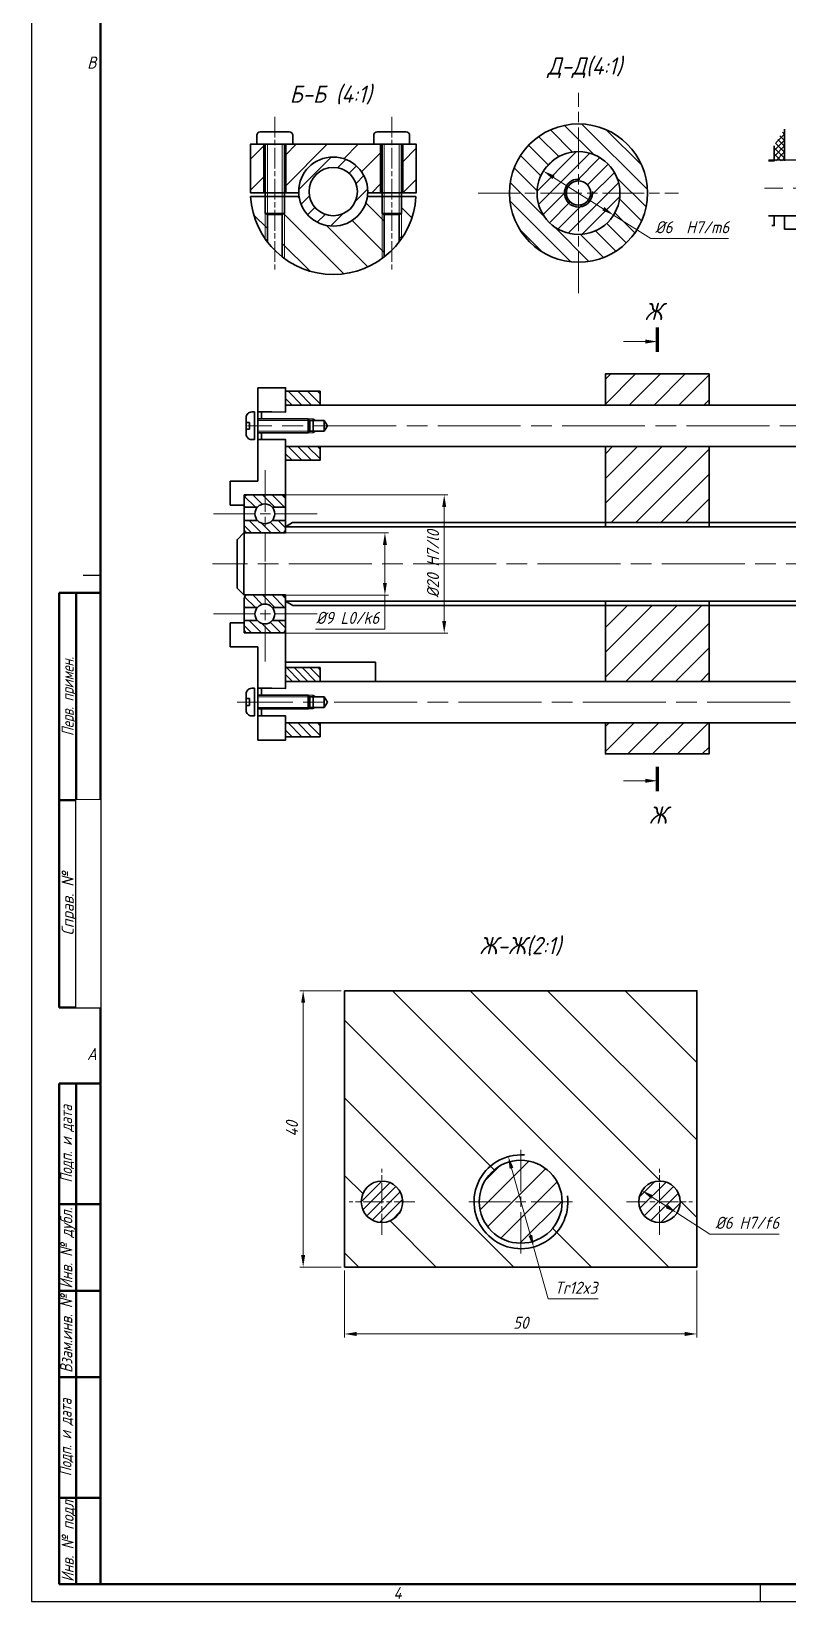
# Model space of a CAD drawing. Header units: millimetres. Extents: x -196 to 2000, y -99 to 952.
# Drawn here: x 0 to 218.9, y 0 to 454.5 of the extents above; entities that cross this region are included whole.
import ezdxf
from ezdxf.enums import TextEntityAlignment as Align

# ---------------------------------------------------------------- set-up
doc = ezdxf.new("R2010")
doc.units = ezdxf.units.MM
doc.set_wipeout_variables(frame=1)
doc.linetypes.add('AM_ISO08W050', pattern=[18, 12, -1.5, 3, -1.5])
doc.linetypes.add('AM_ISO08W050x2', pattern=[9, 6, -0.75, 1.5, -0.75])
doc.layers.get('0').update_dxf_attribs({"lineweight": 80})
for name, color, linetype, lineweight in [('AM_0', 7, 'Continuous', 35), ('AM_4', 3, 'Continuous', 15), ('AM_5', 3, 'Continuous', 15), ('AM_6', 2, 'Continuous', 35), ('AM_7', 4, 'AM_ISO08W050', 15), ('AM_8', 1, 'Continuous', 15), ('AM_BOR', 7, 'Continuous', 35), ('основные', 7, 'Continuous', 35), ('оч жирные', 7, 'Continuous', 70), ('тонкие', 2, 'Continuous', 15)]:
    doc.layers.add(name, color=color, linetype=linetype, lineweight=lineweight)
doc.styles.add('ACGOSTTS', font='geniso.shx', dxfattribs={"oblique": 15})
doc.styles.get("Standard").update_dxf_attribs({"font": 'geniso.shx', "oblique": 15})
doc.dimstyles.new('AM_GOST$0', dxfattribs={"dimtxt": 3.5, "dimasz": 3.5, "dimexe": 1, "dimexo": 1, "dimgap": 1.5, "dimtad": 1, "dimtoh": 1, "dimtxsty": 'Standard', "dimcen": 0, "dimclrd": 256, "dimclre": 256, "dimclrt": 2, "dimadec": 0, "dimazin": 2, "dimtp": 0.1, "dimtm": 0.1, "dimtfac": 0.71, "dimtmove": 0, "dimatfit": 3, "dimfxl": 1, "dimtolj": 1, "dimlwd": -1, "dimlwe": -1, "dimarcsym": 1})
doc.dimstyles.new('AM_GOST$3', dxfattribs={"dimtxt": 3.5, "dimasz": 3.5, "dimexe": 1, "dimexo": 1, "dimgap": 1.5, "dimtad": 1, "dimtoh": 1, "dimtxsty": 'Standard', "dimcen": 0, "dimclrd": 256, "dimclre": 256, "dimclrt": 2, "dimadec": 0, "dimazin": 2, "dimtp": 0.1, "dimtm": 0.1, "dimtfac": 0.71, "dimtdec": 3, "dimtofl": 0, "dimtmove": 0, "dimatfit": 2, "dimfxl": 1, "dimtolj": 1, "dimlwd": -1, "dimlwe": -1, "dimarcsym": 1})
pattern_1 = [(315, (-448.2175, 456.5965), (0.7071068, 0.7071068), [])]
pattern_2 = [(315, (-448.2175, 442.0965), (0.7071068, 0.7071068), [])]
pattern_3 = [(135, (-229.4589, -490.5489), (-1.122532, -1.122532), [])]
pattern_4 = [(45, (-229.4589, -490.5489), (-0.3535534, 0.3535534), [])]

# ---------------------------------------------------------------- blocks, each defined once
blk = doc.blocks.new('GOST_A1_LANDSCAPE')
at = {"layer": 'AM_BOR', "color": 1, "lineweight": 25}
for p, q in [((0, 594), (0, 0)), ((20, 297), (15, 297)), ((211, 5), (211, 0)), ((0, 0), (841, 0))]:
    blk.add_line(p, q, dxfattribs=at)
at = {"layer": 'AM_BOR', "color": 7, "lineweight": 50}
for p, q in [((20, 589), (20, 5)), ((20, 5), (836, 5))]:
    blk.add_line(p, q, dxfattribs=at)
at = {"layer": 'AM_BOR', "color": 1, "lineweight": 25, "style": 'ACGOSTTS', "oblique": 15}
for s, p in [('B', (17.5, 445.5)), ('A', (17.5, 158.5)), ('4', (106, 2.5))]:
    blk.add_text(s, height=3.5, dxfattribs=at).set_placement(p, align=Align.MIDDLE_CENTER)
blk = doc.blocks.new('GOST_EXT12')
at = {"layer": 'AM_BOR', "color": 7, "lineweight": 50, "ltscale": 0.3}
for p, q in [((0, 287), (-12, 287)), ((-12, 287), (-12, 167)), ((-7, 167), (-7, 287)), ((0, 167), (0, 287)), ((-12, 227), (0, 227)), ((-12, 167), (0, 167))]:
    blk.add_line(p, q, dxfattribs=at)
at = {"layer": 'AM_BOR', "color": 7, "lineweight": 50}
for p, q in [((0, 145), (-12, 145)), ((-12, 145), (-12, 110)), ((-12, 0), (-12, 145)), ((-7, 0), (-7, 145)), ((0, 145), (0, 0)), ((0, 110), (-12, 110)), ((-12, 110), (-12, 85)), ((0, 85), (-12, 85)), ((-12, 85), (-12, 60)), ((0, 60), (-12, 60)), ((-12, 60), (-12, 25)), ((0, 25), (-12, 25)), ((-12, 25), (-12, 0)), ((0, 0), (-12, 0))]:
    blk.add_line(p, q, dxfattribs=at)
at = {"layer": 'AM_BOR', "color": 1, "lineweight": 25, "style": 'ACGOSTTS', "oblique": 15}
for s, width, p in [('Перв. примен.', 0.821392, (-9.5, 257)), ('Подп. и дата', 0.842977, (-9.95, 127.5)), ('Инв. № дубл.', 0.891828, (-9.9, 97.31)), ('Взам.инв. №', 0.899981, (-9.9, 72.5)), ('Подп. и дата', 0.842977, (-10.13, 42.5)), ('Инв. № подл', 0.910904, (-9.5, 12.5))]:
    blk.add_text(s, height=3.5, rotation=90, dxfattribs=dict(at, width=width)).set_placement(p, align=Align.MIDDLE_CENTER)
blk.add_text('Справ. №', height=3.5, rotation=90, dxfattribs=at).set_placement((-9.5, 197), align=Align.MIDDLE_CENTER)
at = {"layer": 'AM_BOR', "color": 2, "lineweight": 25, "style": 'ACGOSTTS', "oblique": 15, "width": 0.8}
for tag, p in [('GEN-TITLE-FREF{16}', (-3.5, 257)), ('GEN-TITLE-RPARTNO{16}', (-3.5, 197)), ('GEN-TITLE-SDT2{10}', (-3.5, 127.5)), ('GEN-TITLE-CSTKN{7}', (-3.5, 97.5)), ('GEN-TITLE-RSTKN{7}', (-3.5, 72.5)), ('GEN-TITLE-SDT1{10}', (-3.5, 42.5)), ('GEN-TITLE-STKN{7}', (-3.5, 12.5))]:
    blk.add_attdef(tag, text='', height=3.17, rotation=90, dxfattribs=at).set_placement(p, align=Align.MIDDLE_CENTER)
blk.add_wipeout([(-7, 227), (-7, 167), (0, 167), (0, 227)])
blk = doc.blocks.new('GENZOON8270P5')
at = {"layer": 'AM_8'}
h = blk.add_hatch(dxfattribs=at)
h.set_pattern_fill('ANSI31', color=256, scale=0.8, style=0)
h.set_pattern_definition([(45, (-1897.65, 56.882), (-1.7960512, 1.7960512), [])])
h.paths.add_polyline_path([(-58.7, -26.97), (-58.7, -22.46), (-73.7, -22.46), (-73.7, -26.97)])
h.paths.add_polyline_path([(-58.7, -16.46), (-58.7, -5.47), (-73.7, -5.47), (-73.7, -16.46)])
h.paths.add_polyline_path([(-58.7, 6.53), (-58.7, 17.53), (-73.7, 17.53), (-73.7, 6.53)])
h.paths.add_polyline_path([(-58.7, 23.53), (-58.7, 28.03), (-73.7, 28.03), (-73.7, 23.53)])
h = blk.add_hatch(dxfattribs=at)
h.set_pattern_fill('_U', color=256, angle=315, style=0, pattern_type=0)
h.set_pattern_definition([(315, (-294.718, 1477.2074), (0.7071068, 0.7071068), [])])
h.paths.add_polyline_path([(-120.01, 24.75), (-120.01, 23.54), (-115.01, 23.54), (-115.01, 25.53), (-120.01, 25.53)])
h = blk.add_hatch(dxfattribs=at)
h.set_pattern_fill('_U', color=256, angle=315, style=0, pattern_type=0)
h.set_pattern_definition([(315, (-294.718, 1469.2134), (0.7071068, 0.7071068), [])])
h.paths.add_polyline_path([(-120.01, 16.76), (-120.01, 15.54), (-115.01, 15.54), (-115.01, 17.53), (-120.01, 17.53)])
h = blk.add_hatch(dxfattribs=at)
h.set_pattern_fill('_U', color=256, angle=315, style=0, pattern_type=0)
h.set_pattern_definition(pattern_1)
edge = h.paths.add_edge_path()
edge.add_line((-126.01, 10.04), (-126.01, 8.74))
edge.add_line((-126.01, 8.74), (-124.08, 8.74))
edge.add_arc((-123.01, 7.79), 1.43, 402.0077, 497.9923, ccw=False)
edge.add_line((-121.95, 8.74), (-120.01, 8.74))
edge.add_line((-120.01, 8.74), (-120.01, 10.04))
edge.add_arc((-120.51, 10.04), 0.5, 360, 450)
edge.add_line((-120.51, 10.54), (-125.51, 10.54))
edge.add_arc((-125.51, 10.04), 0.5, 450, 540)
h = blk.add_hatch(dxfattribs=at)
h.set_pattern_fill('_U', color=256, angle=315, style=0, pattern_type=0)
h.set_pattern_definition(pattern_1)
edge = h.paths.add_edge_path()
edge.add_line((-120.01, 5.54), (-120.01, 6.83))
edge.add_line((-120.01, 6.83), (-121.95, 6.83))
edge.add_arc((-123.01, 7.79), 1.43, 222.0077, 317.9923, ccw=False)
edge.add_line((-124.08, 6.83), (-126.01, 6.83))
edge.add_line((-126.01, 6.83), (-126.01, 5.54))
edge.add_arc((-125.51, 5.54), 0.5, 540, 630)
edge.add_line((-125.51, 5.04), (-120.51, 5.04))
edge.add_arc((-120.51, 5.54), 0.5, 270, 360)
h = blk.add_hatch(dxfattribs=at)
h.set_pattern_fill('_U', color=256, angle=315, style=0, pattern_type=0)
h.set_pattern_definition(pattern_2)
edge = h.paths.add_edge_path()
edge.add_line((-126.01, -4.46), (-126.01, -5.76))
edge.add_line((-126.01, -5.76), (-124.08, -5.76))
edge.add_arc((-123.01, -6.71), 1.43, 402.0077, 497.9923, ccw=False)
edge.add_line((-121.95, -5.76), (-120.01, -5.76))
edge.add_line((-120.01, -5.76), (-120.01, -4.46))
edge.add_arc((-120.51, -4.46), 0.5, 360, 450)
edge.add_line((-120.51, -3.96), (-125.51, -3.96))
edge.add_arc((-125.51, -4.46), 0.5, 450, 540)
h = blk.add_hatch(dxfattribs=at)
h.set_pattern_fill('_U', color=256, angle=315, style=0, pattern_type=0)
h.set_pattern_definition(pattern_2)
edge = h.paths.add_edge_path()
edge.add_line((-120.01, -8.96), (-120.01, -7.67))
edge.add_line((-120.01, -7.67), (-121.95, -7.67))
edge.add_arc((-123.01, -6.71), 1.43, 222.0077, 317.9923, ccw=False)
edge.add_line((-124.08, -7.67), (-126.01, -7.67))
edge.add_line((-126.01, -7.67), (-126.01, -8.96))
edge.add_arc((-125.51, -8.96), 0.5, 540, 630)
edge.add_line((-125.51, -9.46), (-120.51, -9.46))
edge.add_arc((-120.51, -8.96), 0.5, 270, 360)
h = blk.add_hatch(dxfattribs=at)
h.set_pattern_fill('_U', color=256, scale=0.8, angle=315, style=0, pattern_type=0)
h.set_pattern_definition([(315, (-294.718, 1469.2134), (0.56568542, 0.56568542), [])])
h.paths.add_polyline_path([(-120.01, -15.68), (-120.01, -15.83), (-120.01, -16.46), (-120.01, -16.46), (-115.01, -16.46), (-115.01, -14.47), (-120.01, -14.47)])
h = blk.add_hatch(dxfattribs=at)
h.set_pattern_fill('_U', color=256, angle=315, style=0, pattern_type=0)
h.set_pattern_definition([(315, (-294.718, 1429.1997), (0.7071068, 0.7071068), [])])
h.paths.add_polyline_path([(-120.01, -23.26), (-120.01, -24.47), (-115.01, -24.47), (-115.01, -22.48), (-120.01, -22.48)])
at = {"layer": 'AM_0'}
for p, q in [((-116.51, 21.31), (-114.41, 21.31)), ((-116.01, 19.53), (-116.01, 21.53)), ((-113.96, 20.53), (-114.41, 21.31)), ((-114.41, 19.75), (-114.41, 21.31)), ((-113.96, 20.53), (-114.41, 19.75)), ((-116.51, 19.75), (-114.41, 19.75)), ((-116.51, -18.68), (-114.41, -18.68)), ((-116.51, -20.24), (-114.41, -20.24)), ((-116.01, -20.46), (-116.01, -18.46)), ((-113.96, -19.46), (-114.41, -18.68)), ((-114.41, -20.24), (-114.41, -18.68)), ((-113.96, -19.46), (-114.41, -20.24))]:
    blk.add_line(p, q, dxfattribs=at)
at = {"layer": 'AM_4'}
for p, q in [((-116.51, 21.31), (-124.01, 21.31)), ((-116.01, 21.53), (-116.74, 21.53)), ((-116.01, 21.53), (-115.61, 21.31)), ((-116.51, 19.75), (-124.01, 19.75)), ((-116.01, 19.53), (-116.74, 19.53)), ((-116.01, 19.53), (-115.61, 19.75)), ((-116.51, -18.68), (-124.01, -18.68)), ((-116.51, -20.24), (-124.01, -20.24)), ((-116.01, -18.46), (-116.74, -18.46)), ((-116.01, -18.46), (-115.61, -18.68)), ((-116.01, -20.46), (-115.61, -20.24)), ((-116.01, -20.46), (-116.74, -20.46))]:
    blk.add_line(p, q, dxfattribs=at)
at = {"layer": 'AM_7'}
for p, q in [((4.02, 20.53), (-125.51, 20.53)), ((-35.48, 17.53), (-120.01, 17.54)), ((72.47, 0.53), (-130.6, 0.54)), ((-35.48, -16.46), (-120.01, -16.47)), ((7.02, -19.46), (-127.01, -19.46))]:
    blk.add_line(p, q, dxfattribs=at)
at = {"layer": 'AM_7', "linetype": 'AM_ISO08W050x2'}
for p, q in [((-122.96, 14.09), (-122.96, 0.9)), ((-115.46, 7.79), (-130.46, 7.79)), ((-115.46, 7.79), (-130.46, 7.79)), ((-122.96, 0.64), (-122.96, -13.6)), ((-115.46, -6.71), (-130.46, -6.71)), ((-115.46, -6.71), (-130.46, -6.71))]:
    blk.add_line(p, q, dxfattribs=at)
at = {"layer": 'основные'}
for p, q in [((-124.01, 12.54), (-124.01, 26.04)), ((-125.21, 21.03), (-125.71, 21.03)), ((-125.21, 20.03), (-125.21, 21.03)), ((-122.01, 22.53), (-124.01, 22.53)), ((-116.74, 21.53), (-124.01, 21.53)), ((-116.74, 19.53), (-116.74, 21.53)), ((-116.51, 21.31), (-116.74, 21.53)), ((-116.51, 19.75), (-116.51, 21.31)), ((-125.71, 20.03), (-125.21, 20.03)), ((-118.74, 19.53), (-124.01, 19.53)), ((-124.01, 19.53), (-116.74, 19.53)), ((-122.01, 18.53), (-124.01, 18.53)), ((-120.01, 16.76), (-120.01, 18.32)), ((-116.74, 19.53), (-116.51, 19.75)), ((-128.01, 12.54), (-124.01, 12.54)), ((-125.51, 10.54), (-126.02, 10.54)), ((-126.02, 10.54), (-126.02, 10.04)), ((-126.02, 10.54), (-126.02, 9.04)), ((-120.51, 10.54), (-122.01, 10.54)), ((-120.51, 10.54), (-120.01, 10.54)), ((-120.01, 10.54), (-120.01, 10.04)), ((-120.01, 10.04), (-120.01, 5.04)), ((-120.01, 6.83), (-120.01, 10.04)), ((-126.02, 9.04), (-128.01, 9.04)), ((-124.08, 8.74), (-126.01, 8.74)), ((-124.08, 6.83), (-126.01, 6.83)), ((-120.01, 8.74), (-121.95, 8.74)), ((-120.01, 6.83), (-121.95, 6.83)), ((-126.01, 5.04), (-126.04, -3.96)), ((-126.01, 5.54), (-126.01, 5.04)), ((-119.01, 6.54), (-120.01, 5.92)), ((23.88, 5.91), (-120.01, 5.92)), ((39.38, 6.53), (-119.01, 6.54)), ((-120.51, -3.96), (-122.01, -3.96)), ((-120.51, -3.96), (-120.01, -3.96)), ((-120.01, -3.96), (-120.01, -4.85)), ((-120.01, -3.96), (-120.01, -4.46)), ((-120.01, -4.46), (-120.01, -9.46)), ((-120.01, -7.67), (-120.01, -4.46)), ((-124.08, -5.76), (-126.01, -5.76)), ((-120.01, -5.76), (-121.95, -5.76)), ((-120.01, -4.85), (23.88, -4.86)), ((-118.97, -5.46), (-120.01, -4.85)), ((-120.01, -4.85), (-120.01, -4.85)), ((24.95, -5.47), (-118.97, -5.46)), ((-126.02, -7.97), (-128.01, -7.97)), ((-124.08, -7.67), (-126.01, -7.67)), ((-126.01, -9.46), (-126.01, -8.96)), ((-120.01, -7.67), (-121.95, -7.67)), ((-125.51, -9.46), (-126.01, -9.46)), ((-128.01, -11.47), (-124.01, -11.47)), ((-124.01, -11.47), (-124.01, -24.96)), ((-120.01, -11.83), (-120.01, -15.83)), ((-120.01, -15.68), (-120.01, -17.25)), ((-122.01, -17.46), (-124.01, -17.46)), ((-125.21, -18.96), (-125.71, -18.96)), ((-125.71, -19.96), (-125.21, -19.96)), ((-125.21, -19.96), (-125.21, -18.96)), ((-116.74, -18.46), (-124.01, -18.46)), ((-116.74, -20.46), (-116.74, -18.46)), ((-116.51, -18.68), (-116.74, -18.46)), ((-116.74, -20.46), (-116.51, -20.24)), ((-116.51, -20.24), (-116.51, -18.68)), ((-118.74, -20.46), (-124.01, -20.46)), ((-124.01, -20.46), (-116.74, -20.46)), ((-122.01, -21.46), (-124.01, -21.46))]:
    blk.add_line(p, q, dxfattribs=at)
for points in [[(-58.7, 23.53), (-58.7, 28.03), (-73.7, 28.03), (-73.7, 23.53)], [(-120.01, 22.52), (-120.01, 26.04), (-124.01, 26.04)], [(-120.01, 22.52), (-120.01, 25.54), (-115.01, 25.54), (-115.01, 23.53)], [(-120.01, 22.52), (-120.01, 23.53), (0.02, 23.53), (0.02, 22.53)], [(-123.51, 21.53), (-123.51, 22.53), (-120.01, 22.52), (-120.01, 22.52)], [(-126.01, 5.04), (-120.01, 5.04), (-120.01, 18.53)], [(-120.01, 18.53), (-120.01, 18.53), (-123.51, 18.53), (-123.51, 19.53)], [(-115.01, 17.54), (-115.01, 15.54), (-120.01, 15.54), (-120.01, 18.53)], [(0.02, 18.53), (0.02, 17.53), (-120.01, 17.53), (-120.01, 18.53)], [(-120.01, 17.89), (-120.01, 11.89)], [(-73.7, 17.53), (-73.7, 5.92)], [(-58.7, 5.92), (-58.7, 17.53)], [(-128.01, 12.54), (-128.01, 9.04)], [(-125.51, 10.54), (-120.01, 10.54), (-120.01, 12.54)], [(-120.01, 5.92), (-120.01, 5.04), (-126.04, 5.04), (-127.04, 4.04), (-127.04, -2.96), (-126.04, -3.96), (-120.01, -3.96)], [(-126.01, -3.96), (-120.01, -3.96), (-120.01, -17.47)], [(-73.7, -4.85), (-73.7, -16.46)], [(-58.7, -16.46), (-58.7, -4.85)], [(-128.01, -11.47), (-128.01, -7.97)], [(-126.01, -8.16), (-126.01, -8.96)], [(-125.51, -9.46), (-120.01, -9.46), (-120.01, -11.46)], [(-120.01, -16.83), (-120.01, -16.83), (-120.01, -10.83)], [(-120.01, -16.46), (-120.01, -13.69), (-107.01, -13.69), (-107.01, -16.46)], [(-115.01, -16.47), (-115.01, -14.47), (-120.01, -14.47), (-120.01, -17.46)], [(-123.51, -18.46), (-123.51, -17.46), (-120.01, -17.47), (-120.01, -17.47)], [(0.02, -17.46), (0.02, -16.46), (-120.01, -16.46), (-120.01, -17.46)], [(-120.01, -21.46), (-120.01, -24.96), (-124.01, -24.96)], [(-120.01, -21.46), (-120.01, -21.46), (-123.51, -21.46), (-123.51, -20.46)], [(-120.01, -21.46), (-120.01, -24.47), (-115.01, -24.47), (-115.01, -22.46)], [(-120.01, -21.46), (-120.01, -22.46), (0.02, -22.46), (0.02, -21.46)], [(-73.7, -22.46), (-73.7, -26.97), (-58.7, -26.97), (-58.7, -22.46)]]:
    blk.add_lwpolyline(points, dxfattribs=at)
for points in [[(-125.71, 21.03), (-125.71, 21.73, -0.414214), (-124.91, 22.53), (-124.51, 22.53), (-124.51, 18.53), (-124.91, 18.53, -0.414214), (-125.71, 19.33), (-125.71, 21.03)], [(-125.71, 21.03), (-125.71, 21.73, -0.414214), (-124.91, 22.53), (-124.51, 22.53), (-124.51, 18.53), (-124.91, 18.53, -0.414214), (-125.71, 19.33), (-125.71, 21.03)], [(-125.71, 21.03), (-125.71, 21.73, -0.414214), (-124.91, 22.53), (-124.51, 22.53)], [(-124.51, 22.53), (-124.91, 22.53, 0.414214), (-125.71, 21.73), (-125.71, 20.03)], [(-125.71, 20.03), (-125.71, 19.33, 0.414214), (-124.91, 18.53), (-124.51, 18.53)], [(-124.51, 18.53), (-124.91, 18.53, -0.414214), (-125.71, 19.33), (-125.71, 20.03)], [(-126.01, 5.54), (-126.01, 10.04, -0.414214), (-125.51, 10.54), (-120.51, 10.54, -0.414214), (-120.01, 10.04), (-120.01, 5.54, -0.414214), (-120.51, 5.04), (-125.51, 5.04, -0.414214), (-126.01, 5.54, -1.655741)], [(-126.01, -8.96), (-126.01, -4.46, -0.414214), (-125.51, -3.96), (-120.51, -3.96, -0.414214), (-120.01, -4.46), (-120.01, -8.96, -0.414214), (-120.51, -9.46), (-125.51, -9.46, -0.414214), (-126.01, -8.96, -1.655741)], [(-125.71, -18.96), (-125.71, -18.26, -0.414214), (-124.91, -17.46), (-124.51, -17.46), (-124.51, -21.46), (-124.91, -21.46, -0.414214), (-125.71, -20.66), (-125.71, -18.96)], [(-125.71, -18.96), (-125.71, -18.26, -0.414214), (-124.91, -17.46), (-124.51, -17.46), (-124.51, -21.46), (-124.91, -21.46, -0.414214), (-125.71, -20.66), (-125.71, -18.96)], [(-125.71, -18.96), (-125.71, -18.26, -0.414214), (-124.91, -17.46), (-124.51, -17.46)], [(-124.51, -17.46), (-124.91, -17.46, 0.414214), (-125.71, -18.26), (-125.71, -19.96)], [(-125.71, -19.96), (-125.71, -20.66, 0.414214), (-124.91, -21.46), (-124.51, -21.46)], [(-124.51, -21.46), (-124.91, -21.46, -0.414214), (-125.71, -20.66), (-125.71, -19.96)]]:
    blk.add_lwpolyline(points, format="xyb", dxfattribs=at)
for centre in [(-123.01, 7.79), (-123.01, -6.71)]:
    blk.add_circle(centre, 1.43, dxfattribs=at)
for centre in [(-120.51, 10.04), (-120.51, 10.04), (-120.51, -4.46), (-120.51, -4.46)]:
    blk.add_arc(centre, 0.5, 0, 90, dxfattribs=at)
blk = doc.blocks.new('*D45')
at = {"layer": 'AM_5', "linetype": 'ByBlock', "transparency": 16777216}
for p, q in [((179.75, 117.09), (183.96, 114.4)), ((186.91, 112.51), (196.45, 106.4)), ((196.45, 106.4), (216.51, 106.4))]:
    blk.add_line(p, q, dxfattribs=at)
at = {"layer": 'AM_5', "transparency": 16777216}
for points in [[(180.06, 117.59), (179.43, 116.6), (176.8, 118.98)], [(184.27, 114.89), (183.64, 113.91), (186.91, 112.51)]]:
    blk.add_solid(points, dxfattribs=at)
at = {"layer": 'Defpoints', "color": 0, "transparency": 16777216}
for p in [(176.8, 118.98), (186.91, 112.51)]:
    blk.add_point(p, dxfattribs=at)
at = {"layer": 'AM_5', "color": 2, "transparency": 16777216, "insert": (207.23, 109.65), "char_height": 3.5, "attachment_point": 5}
blk.add_mtext('\\A1;%%C6 H7/f6', dxfattribs=at)
blk = doc.blocks.new('*D46')
at = {"layer": 'AM_5', "linetype": 'ByBlock', "transparency": 16777216}
for p, q in [((139.01, 125.45), (144.47, 106.02)), ((145.41, 102.66), (149.64, 87.6)), ((149.64, 87.6), (164.09, 87.6))]:
    blk.add_line(p, q, dxfattribs=at)
at = {"layer": 'AM_5', "transparency": 16777216}
for points in [[(139.58, 125.61), (138.45, 125.29), (138.07, 128.82)], [(145.03, 106.18), (143.91, 105.87), (145.41, 102.66)]]:
    blk.add_solid(points, dxfattribs=at)
at = {"layer": 'Defpoints', "color": 0, "transparency": 16777216}
for p in [(138.07, 128.82), (145.41, 102.66)]:
    blk.add_point(p, dxfattribs=at)
at = {"layer": 'AM_5', "color": 2, "transparency": 16777216, "insert": (157.62, 90.85), "char_height": 3.5, "attachment_point": 5}
blk.add_mtext('\\A1;Tr12x3', dxfattribs=at)
blk = doc.blocks.new('*D47')
at = {"layer": 'AM_5', "linetype": 'ByBlock', "transparency": 16777216}
for p, q in [((90.68, 95.85), (90.68, 76.47)), ((192.68, 95.85), (192.68, 76.47)), ((94.18, 77.47), (189.18, 77.47))]:
    blk.add_line(p, q, dxfattribs=at)
at = {"layer": 'AM_5', "transparency": 16777216}
for points in [[(94.18, 78.06), (94.18, 76.89), (90.68, 77.47)], [(189.18, 78.06), (189.18, 76.89), (192.68, 77.47)]]:
    blk.add_solid(points, dxfattribs=at)
at = {"layer": 'Defpoints', "color": 0, "transparency": 16777216}
for p in [(90.68, 96.85), (192.68, 96.85), (192.68, 77.47)]:
    blk.add_point(p, dxfattribs=at)
at = {"layer": 'AM_5', "color": 2, "transparency": 16777216, "insert": (141.68, 80.72), "char_height": 3.5, "attachment_point": 5}
blk.add_mtext('\\A1;50', dxfattribs=at)
blk = doc.blocks.new('*D48')
at = {"layer": 'AM_5', "linetype": 'ByBlock', "transparency": 16777216}
for p, q in [((89.68, 176.85), (77.68, 176.85)), ((78.68, 173.35), (78.68, 100.35)), ((89.68, 96.85), (77.68, 96.85))]:
    blk.add_line(p, q, dxfattribs=at)
at = {"layer": 'AM_5', "transparency": 16777216}
for points in [[(78.09, 173.35), (79.26, 173.35), (78.68, 176.85)], [(78.09, 100.35), (79.26, 100.35), (78.68, 96.85)]]:
    blk.add_solid(points, dxfattribs=at)
at = {"layer": 'Defpoints', "color": 0, "transparency": 16777216}
for p in [(90.68, 176.85), (78.68, 96.85), (90.68, 96.85)]:
    blk.add_point(p, dxfattribs=at)
at = {"layer": 'AM_5', "color": 2, "transparency": 16777216, "insert": (75.43, 136.85), "char_height": 3.5, "attachment_point": 5, "rotation": 90}
blk.add_mtext('\\A1;40', dxfattribs=at)
blk = doc.blocks.new('*D49')
at = {"layer": 'AM_5', "linetype": 'ByBlock', "transparency": 16777216}
for p, q in [((151.19, 412.27), (165.58, 403.22)), ((168.55, 401.36), (179.3, 394.6)), ((179.3, 394.6), (201.81, 394.6))]:
    blk.add_line(p, q, dxfattribs=at)
at = {"layer": 'AM_5', "transparency": 16777216}
for points in [[(151.5, 412.76), (150.88, 411.77), (148.23, 414.13)], [(165.89, 403.72), (165.27, 402.73), (168.55, 401.36)]]:
    blk.add_solid(points, dxfattribs=at)
at = {"layer": 'Defpoints', "color": 0, "transparency": 16777216}
for p in [(148.23, 414.13), (168.55, 401.36)]:
    blk.add_point(p, dxfattribs=at)
at = {"layer": 'AM_5', "color": 2, "transparency": 16777216, "insert": (191.3, 397.85), "char_height": 3.5, "attachment_point": 5}
blk.add_mtext('\\A1;%%C6 {}{\\C2; H7/m6}', dxfattribs=at)
blk = doc.blocks.new('*D54')
at = {"layer": 'AM_5', "linetype": 'ByBlock', "transparency": 16777216}
for p, q in [((73.58, 309.38), (103.35, 309.38)), ((102.35, 305.88), (102.35, 294.88)), ((73.58, 291.38), (103.35, 291.38)), ((102.35, 291.38), (102.35, 281.52)), ((102.35, 281.52), (82.28, 281.52))]:
    blk.add_line(p, q, dxfattribs=at)
at = {"layer": 'AM_5', "transparency": 16777216}
for points in [[(101.77, 305.88), (102.93, 305.88), (102.35, 309.38)], [(101.77, 294.88), (102.93, 294.88), (102.35, 291.38)]]:
    blk.add_solid(points, dxfattribs=at)
at = {"layer": 'Defpoints', "color": 0, "transparency": 16777216}
for p in [(72.58, 309.38), (72.58, 291.38), (102.35, 291.38)]:
    blk.add_point(p, dxfattribs=at)
at = {"layer": 'AM_5', "color": 2, "transparency": 16777216, "insert": (91.56, 284.77), "char_height": 3.5, "attachment_point": 5}
blk.add_mtext('\\A1;%%C9 L0/k6', dxfattribs=at)
blk = doc.blocks.new('*D55')
at = {"layer": 'AM_5', "linetype": 'ByBlock', "transparency": 16777216}
for p, q in [((73.58, 320.38), (120.52, 320.38)), ((119.52, 316.88), (119.52, 283.88)), ((73.58, 280.38), (120.52, 280.38))]:
    blk.add_line(p, q, dxfattribs=at)
at = {"layer": 'AM_5', "transparency": 16777216}
for points in [[(118.94, 316.88), (120.1, 316.88), (119.52, 320.38)], [(118.94, 283.88), (120.1, 283.88), (119.52, 280.38)]]:
    blk.add_solid(points, dxfattribs=at)
at = {"layer": 'Defpoints', "color": 0, "transparency": 16777216}
for p in [(72.58, 320.38), (72.58, 280.38), (119.52, 280.38)]:
    blk.add_point(p, dxfattribs=at)
at = {"layer": 'AM_5', "color": 2, "transparency": 16777216, "insert": (116.27, 300.38), "char_height": 3.5, "attachment_point": 5, "rotation": 90}
blk.add_mtext('\\A1;%%C20 H7/l0', dxfattribs=at)
blk = doc.blocks.new('GENZOOOQIR3P5')
at = {"layer": 'AM_8'}
h = blk.add_hatch(dxfattribs=at)
h.set_pattern_fill('_U', color=256, scale=0.61, angle=45, style=0, double=1, pattern_type=0)
h.set_pattern_definition([(45, (-293.8613, -419.08837), (-0.43133514, 0.43133514), []), (135, (-293.8613, -419.08837), (-0.43133514, -0.43133514), [])])
edge = h.paths.add_edge_path()
edge.add_line((-11.14, 4), (-11.14, 8.56))
edge.add_arc((0, 0), 14.05, 142.4608, 154.1212)
edge.add_line((-12.64, 6.13), (-12.64, 4))
edge.add_line((-12.64, 4), (-11.14, 4))
h = blk.add_hatch(dxfattribs=at)
h.set_pattern_fill('ANSI31', color=256, scale=0.5, angle=90, style=0)
h.set_pattern_definition(pattern_3)
h.paths.add_polyline_path([(6.11, -9.39), (6.11, -6.89), (6.11, -3), (5.11, -3), (2.11, -3), (2.11, -4), (2.11, -6.83), (2.11, -9.39)])
edge = h.paths.add_edge_path(flags=16)
edge.add_spline(control_points=[(6.11, -6.89), (5.8, -6.95), (5, -7.11), (4.17, -5.03), (2.95, -6.69), (2.11, -6.83)], knot_values=[0, 0, 0, 0, 0.87456, 2.243356, 4.583662, 4.583662, 4.583662, 4.583662], degree=3, periodic=0)
edge.add_spline(control_points=[(2.11, -6.83), (2.91, -6.19), (4.18, -5.25), (4.99, -6.95), (5.81, -7.13), (6.11, -6.89)], knot_values=[0, 0, 0, 0, 2.340306, 3.709102, 4.583662, 4.583662, 4.583662, 4.583662], degree=3, periodic=0)
edge = h.paths.add_edge_path()
edge.add_line((6.11, 3), (6.11, 6.72))
edge.add_spline(control_points=[(6.11, 6.72), (5.53, 6.61), (4.03, 6.14), (2.98, 7.89), (2.11, 7.74)], knot_values=[0, 0, 0, 0, 1.7259, 4.277618, 4.277618, 4.277618, 4.277618], degree=3, periodic=0)
edge.add_line((2.11, 7.74), (2.11, 3))
edge.add_line((2.11, 3), (5.11, 3))
edge.add_line((5.11, 3), (6.11, 3))
h = blk.add_hatch(dxfattribs=at)
h.set_pattern_fill('_U', color=256, scale=0.5, angle=45, style=0, pattern_type=0)
h.set_pattern_definition(pattern_4)
h.paths.add_polyline_path([(6.11, 5.5), (6.11, 1.75), (6.91, 1.75), (6.91, 5.5)])
h = blk.add_hatch(dxfattribs=at)
h.set_pattern_fill('ANSI31', color=256, style=0)
h.set_pattern_definition([(45, (-229.459, -490.549), (-2.245064, 2.245064), [])])
edge = h.paths.add_edge_path()
edge.add_line((5.11, -3), (2.11, -3))
edge.add_line((2.11, -3), (2.11, -4))
edge.add_line((2.11, -4), (-5.31, -4))
edge.add_spline(control_points=[(-5.31, -4), (-6.45, -3.83), (-8.81, -3.48), (-7.35, -0.85), (-7.83, 0)], knot_values=[5.21389, 5.21389, 5.21389, 5.21389, 7.934252, 10.909881, 10.909881, 10.909881, 10.909881], degree=3, periodic=0)
edge.add_spline(control_points=[(-7.83, 0), (-8.12, 0.5), (-10.25, 1.46), (-8.37, 3.02), (-7.13, 4.07)], knot_values=[0, 0, 0, 0, 1.747149, 5.21389, 5.21389, 5.21389, 5.21389], degree=3, periodic=0)
edge.add_line((-7.13, 4.07), (2.11, 4))
edge.add_line((2.11, 4), (2.11, 3))
edge.add_line((2.11, 3), (5.11, 3))
edge.add_line((5.11, 3), (5.11, 1.43))
edge.add_line((5.11, 1.43), (-5.29, 1.43))
edge.add_line((-5.29, 1.43), (-6.11, 0))
edge.add_line((-6.11, 0), (-5.29, -1.43))
edge.add_line((-5.29, -1.43), (5.11, -1.43))
edge.add_line((5.11, -1.43), (5.11, -3))
h = blk.add_hatch(dxfattribs=at)
h.set_pattern_fill('_U', color=256, scale=0.5, angle=45, style=0, pattern_type=0)
h.set_pattern_definition(pattern_4)
h.paths.add_polyline_path([(6.91, -5.5), (6.91, -1.75), (6.11, -1.75), (6.11, -5.5)])
h = blk.add_hatch(dxfattribs=at)
h.set_pattern_fill('ANSI31', color=256, scale=0.5, angle=90, style=0)
h.set_pattern_definition(pattern_3)
edge = h.paths.add_edge_path()
edge.add_line((6.11, -3), (5.11, -3))
edge.add_line((5.11, -3), (2.11, -3))
edge.add_line((2.11, -3), (2.11, -4))
edge.add_line((2.11, -4), (2.11, -6.83))
edge.add_spline(control_points=[(2.11, -6.83), (2.91, -6.19), (4.18, -5.17), (5, -7.09), (5.8, -6.95), (6.11, -6.89)], knot_values=[0, 0, 0, 0, 2.340306, 3.709102, 4.583662, 4.583662, 4.583662, 4.583662], degree=3, periodic=0)
edge.add_line((6.11, -6.89), (6.11, -3))
at = {"layer": 'AM_7'}
blk.add_line((2.11, 0), (-14.05, 0), dxfattribs=at)
at = {"layer": 'основные'}
for p, q in [((2.11, 13.89), (2.11, 3)), ((-6.14, 4), (-6.14, 12.63)), ((-11.14, 8.56), (-11.14, 4)), ((-11.14, 4), (-11.14, 8.56)), ((-12.64, 6.13), (-12.64, 4)), ((-12.64, 4), (-12.64, 6.13)), ((5.11, 3), (6.11, 3)), ((6.11, 1.75), (6.91, 1.75)), ((6.11, -1.75), (6.91, -1.75)), ((5.11, -3), (6.11, -3))]:
    blk.add_line(p, q, dxfattribs=at)
for points in [[(2.11, -4), (2.11, -9.39), (6.11, -9.39), (6.11, 12.65)], [(-12.64, 6.13), (-12.64, 4), (-13.47, 4)], [(2.11, 3), (2.11, 4), (-13.43, 4.11)], [(5.11, 1.43), (5.11, 3), (2.11, 3), (2.11, 3)], [(2.11, -3), (2.11, -3), (5.11, -3), (5.11, -1.43)], [(-13.47, -4), (2.11, -4), (2.11, -3)], [(-12.97, -5.4), (-12.64, -5.4), (-12.64, -4)], [(-11.14, -4), (-11.14, -5.89), (-6.14, -5.89), (-6.14, -4)]]:
    blk.add_lwpolyline(points, dxfattribs=at)
blk.add_lwpolyline([(6.91, -3.5), (7.61, -3.5, 0.414214), (9.01, -2.1), (9.01, 2.1, 0.414214), (7.61, 3.5), (6.91, 3.5)], format="xyb", close=True, dxfattribs=at)
at = {"layer": 'тонкие'}
for points in [[(2.11, 7.74), (4.39, 6.59), (6.11, 6.72)], [(-7.13, 4.07), (-9.09, 1.21), (-7.83, 0), (-7.83, -2.98), (-5.31, -4)], [(2.11, -6.83), (4.27, -5.92), (5.24, -6.89), (6.11, -6.89)]]:
    blk.add_spline(points, degree=3, dxfattribs=at)

msp = doc.modelspace()

# ---------------------------------------------------------------- hatches: boundary and pattern name
at = {"layer": 'AM_8'}
h = msp.add_hatch(dxfattribs=at)
h.set_pattern_fill('ANSI31', color=256, scale=1.2, angle=90, style=0)
h.set_pattern_definition([(135, (-1013.359, -382.379), (-2.694077, -2.694077), [])])
h.paths.add_polyline_path([(158.386, 419.744), (158.386, 427.744, 0.4142136), (138.386, 407.744), (146.386, 407.744, -0.4142136)])
h.paths.add_polyline_path([(158.386, 427.744), (158.386, 419.744, -0.4142136), (170.386, 407.744), (178.386, 407.744, 0.4142136)])
h.paths.add_polyline_path([(178.386, 407.744), (170.386, 407.744, -0.4142136), (158.386, 395.744), (158.386, 387.744, 0.4142136)])
h.paths.add_polyline_path([(158.386, 395.744, -0.4142136), (146.386, 407.744), (138.386, 407.744, 0.4142136), (158.386, 387.744)])
h = msp.add_hatch(dxfattribs=at)
h.set_pattern_fill('ANSI31', color=256, scale=2)
h.set_pattern_definition([(45, (-289.923, -438.6585), (-4.49013, 4.49013), [])])
h.paths.add_polyline_path([(97.388, 408.168, -0.0078554), (97.383, 407.854), (101.111, 407.854), (101.111, 421.854), (99.111, 421.854), (73.665, 421.854), (73.665, 407.854), (77.393, 407.854, -0.0078554), (77.388, 408.168, -1)])
h.paths.add_polyline_path([(107.511, 407.854), (111.433, 407.854), (111.433, 421.854), (107.511, 421.854)])
h.paths.add_polyline_path([(67.265, 421.854), (65.265, 421.854), (63.433, 421.854), (63.433, 407.854), (67.265, 407.854)])
h = msp.add_hatch(dxfattribs=at)
h.set_pattern_fill('_U', color=256, scale=3, angle=45, style=0, pattern_type=0)
h.set_pattern_definition([(45, (-1013.359, -382.3788), (-2.1213203, 2.1213203), [])])
edge = h.paths.add_edge_path()
edge.add_arc((158.386, 407.744), 12, 191.45916, 485.68818)
edge.add_arc((158.386, 407.744), 12, 125.68818, 191.45916)
edge = h.paths.add_edge_path(flags=16)
edge.add_arc((158.386, 407.744), 3.511, -234.31182, 11.45916, ccw=False)
edge.add_arc((158.386, 407.744), 3.511, 11.45916, 125.68818, ccw=False)
h = msp.add_hatch(dxfattribs=at)
h.set_pattern_fill('_U', color=256, scale=3.5, angle=45, style=0, pattern_type=0)
h.set_pattern_definition([(45, (-289.9233, -438.6585), (-2.474874, 2.474874), [])])
edge = h.paths.add_edge_path()
edge.add_arc((87.388, 408.168), 10, 181.80028, 516.5008)
edge.add_arc((87.388, 408.168), 10, 156.5008, 181.80028)
edge = h.paths.add_edge_path(flags=16)
edge.add_arc((87.388, 408.168), 7, -203.4992, 11.45916, ccw=False)
edge.add_arc((87.388, 408.168), 7, 11.45916, 156.5008, ccw=False)
h = msp.add_hatch(dxfattribs=at)
h.set_pattern_fill('ANSI31', color=256, scale=2, angle=90)
h.set_pattern_definition([(135, (-289.923, -438.6585), (-4.49013, -4.49013), [])])
h.paths.add_polyline_path([(101.511, 388.764), (101.511, 401.854), (101.511, 406.698), (97.28, 406.698, -0.8623384), (77.497, 406.698), (73.265, 406.698), (73.265, 401.854), (73.265, 388.764, 0.3253831)])
h.paths.add_polyline_path([(111.343, 406.698), (107.111, 406.698), (107.111, 401.854), (107.111, 394.493, 0.1370834)])
h.paths.add_polyline_path([(67.665, 394.493), (67.665, 401.854), (67.665, 406.698), (63.433, 406.698, 0.1370834)])
h.paths.add_polyline_path([(67.665, 394.493, 0.0114977), (68.315, 393.601), (68.315, 401.488), (67.665, 401.854)])
h.paths.add_polyline_path([(72.616, 389.253, 0.0084745), (73.265, 388.764), (73.265, 401.854), (72.616, 401.488)])
h.paths.add_polyline_path([(102.161, 401.488), (101.511, 401.854), (101.511, 388.764, 0.0084745), (102.161, 389.253)])
h.paths.add_polyline_path([(107.111, 401.854), (106.462, 401.488), (106.462, 393.601, 0.0114977), (107.111, 394.493)])
h = msp.add_hatch(dxfattribs=at)
h.set_pattern_fill('ANSI31', color=256, scale=5, angle=90, style=0)
h.set_pattern_definition([(135, (-141.675, -115.746), (-11.2253, -11.2253), [])])
h.paths.add_polyline_path([(90.675, 176.849), (90.675, 96.849), (192.675, 96.849), (192.675, 176.849)])
h.paths.add_polyline_path([(153.675, 115.746, -1), (129.675, 115.746, -1)], flags=16)
h.paths.add_polyline_path([(107.498, 115.746, -1), (95.498, 115.746, -1)], flags=16)
h.paths.add_polyline_path([(187.853, 115.746, -1), (175.853, 115.746, -1)], flags=16)
h = msp.add_hatch(dxfattribs=at)
h.set_pattern_fill('_U', color=256, scale=5, angle=45, style=0, pattern_type=0)
h.set_pattern_definition([(45, (-141.675, -115.746), (-3.535534, 3.535534), [])])
edge = h.paths.add_edge_path()
edge.add_arc((141.675, 115.746), 12, 191.45916, 510.20465)
edge.add_arc((141.675, 115.746), 12, 150.20465, 191.45916)
h = msp.add_hatch(dxfattribs=at)
h.set_pattern_fill('_U', color=256, scale=2, angle=45, style=0, pattern_type=0)
h.set_pattern_definition([(45, (-141.6751, -115.7458), (-1.414214, 1.414214), [])])
edge = h.paths.add_edge_path()
edge.add_arc((101.498, 115.746), 6, 191.45916, 383.26764)
edge.add_arc((101.498, 115.746), 6, 23.26764, 191.45916)
h = msp.add_hatch(dxfattribs=at)
h.set_pattern_fill('_U', color=256, scale=2.4, angle=45, style=0, pattern_type=0)
h.set_pattern_definition([(45, (-141.6751, -115.7458), (-1.697056, 1.697056), [])])
edge = h.paths.add_edge_path()
edge.add_arc((181.853, 115.746), 6, 191.45916, 514.52594)
edge.add_arc((181.853, 115.746), 6, 154.52594, 191.45916)

# ---------------------------------------------------------------- linework, layer by layer
at = {"layer": 'AM_4'}
for p, q in [((68.315, 401.488), (68.315, 421.854)), ((72.616, 401.488), (72.616, 421.854)), ((102.161, 401.488), (102.161, 421.854)), ((106.462, 401.488), (106.462, 421.854)), ((67.665, 401.854), (67.665, 394.493)), ((73.265, 401.854), (73.265, 388.764)), ((101.511, 401.854), (101.511, 388.764)), ((107.111, 401.854), (107.111, 394.493))]:
    msp.add_line(p, q, dxfattribs=at)
at = {"layer": 'AM_5'}
for p, q in [((171.388, 364.756), (177.707, 364.756)), ((171.388, 237.614), (177.707, 237.614))]:
    msp.add_line(p, q, dxfattribs=at)
at = {"layer": 'AM_5', "linetype": 'Continuous'}
for points in [[(177.707, 364.172), (177.707, 365.339), (181.207, 364.756)], [(177.707, 237.031), (177.707, 238.198), (181.207, 237.614)]]:
    msp.add_trace(points, dxfattribs=at)
at = {"layer": 'AM_6'}
for centre, radius, start, end in [((158.386, 407.744), 4.042, 83.98269, 5.94335), ((141.741, 115.737), 13.588, 85.86179, 7.30731)]:
    msp.add_arc(centre, radius, start, end, dxfattribs=at)
at = {"layer": 'AM_7'}
for p, q in [((158.386, 378.739), (158.386, 436.748)), ((129.382, 407.744), (187.39, 407.744)), ((141.675, 100.746), (141.675, 130.746)), ((126.675, 115.746), (156.675, 115.746))]:
    msp.add_line(p, q, dxfattribs=at)
at = {"layer": 'AM_7', "linetype": 'AM_ISO08W050x2'}
for p, q in [((70.465, 429.854), (70.465, 385.15)), ((104.311, 429.854), (104.311, 385.15)), ((101.498, 106.206), (101.498, 125.286)), ((181.853, 106.206), (181.853, 125.286)), ((111.038, 115.746), (91.958, 115.746)), ((172.313, 115.746), (191.393, 115.746))]:
    msp.add_line(p, q, dxfattribs=at)
at = {"layer": 'основные'}
for p, q in [((67.665, 401.854), (67.665, 421.854)), ((73.265, 401.854), (73.265, 421.854)), ((101.511, 401.854), (101.511, 421.854)), ((107.111, 401.854), (107.111, 421.854)), ((63.433, 406.698), (77.497, 406.698)), ((111.343, 406.698), (97.28, 406.698)), ((67.665, 401.854), (73.265, 401.854)), ((68.315, 401.488), (67.665, 401.854)), ((68.315, 401.488), (68.315, 393.601)), ((72.616, 401.488), (68.315, 401.488)), ((73.265, 401.854), (72.616, 401.488)), ((72.616, 401.488), (72.616, 389.253)), ((107.111, 401.854), (101.511, 401.854)), ((101.511, 401.854), (102.161, 401.488)), ((102.161, 401.488), (102.161, 389.253)), ((102.161, 401.488), (106.462, 401.488)), ((106.462, 401.488), (107.111, 401.854)), ((106.462, 401.488), (106.462, 393.601))]:
    msp.add_line(p, q, dxfattribs=at)
for points in [[(74.665, 425.454), (66.265, 425.454, 0.4142136), (65.265, 424.454), (65.265, 421.854), (75.665, 421.854), (75.665, 424.454, 0.4142136)], [(100.111, 425.454), (108.511, 425.454, -0.4142136), (109.511, 424.454), (109.511, 421.854), (99.111, 421.854), (99.111, 424.454, -0.4142136)]]:
    msp.add_lwpolyline(points, format="xyb", close=True, dxfattribs=at)
msp.add_lwpolyline([(97.383, 407.854), (111.433, 407.854), (111.433, 421.854), (63.433, 421.854), (63.433, 407.854), (77.393, 407.854)], dxfattribs=at)
for points in [[(73.665, 421.854), (67.265, 421.854), (67.265, 407.854), (73.665, 407.854)], [(101.111, 421.854), (107.511, 421.854), (107.511, 407.854), (101.111, 407.854)], [(90.675, 176.849), (192.675, 176.849), (192.675, 96.849), (90.675, 96.849)]]:
    msp.add_lwpolyline(points, close=True, dxfattribs=at)
for centre, radius in [((158.386, 407.744), 20), ((158.386, 407.744), 12), ((87.388, 408.168), 10), ((87.388, 408.168), 7), ((158.386, 407.744), 3.511), ((141.675, 115.746), 12), ((101.498, 115.746), 6), ((181.853, 115.746), 6)]:
    msp.add_circle(centre, radius, dxfattribs=at)
msp.add_arc((87.388, 408.168), 24, 183.51238, 356.48762, dxfattribs=at)
at = {"layer": 'оч жирные'}
for p, q in [((181.207, 368.786), (181.207, 361.786)), ((181.207, 241.645), (181.207, 234.645))]:
    msp.add_line(p, q, dxfattribs=at)

# ---------------------------------------------------------------- block references
at = {"layer": 'AM_0', "xscale": 2, "yscale": 2, "zscale": 2}
for name, p in [('GENZOOOQIR3P5', (240.342, 409.113)), ('GENZOON8270P5', (313.608, 299.309))]:
    msp.add_blockref(name, p, dxfattribs=at)
at = {"layer": 'основные', "lineweight": 0}
msp.add_blockref('GOST_A1_LANDSCAPE', (0, 0), dxfattribs=at)

# ---------------------------------------------------------------- texts
at = {"layer": 'AM_4', "color": 7, "insert": (86.648, 436.139), "char_height": 5, "attachment_point": 5}
msp.add_mtext('Б-Б (4:1)', dxfattribs=at)
at = {"layer": 'основные', "char_height": 5, "attachment_point": 1}
for s, insert in [('Д-Д(4:1)', (149.403, 447.022)), ('Ж', (177.571, 375.966)), ('Ж', (178.845, 230.192)), ('Ж-Ж(2:1)', (129.73, 192.398))]:
    msp.add_mtext(s, dxfattribs=dict(at, insert=insert))

# ---------------------------------------------------------------- dimensions: what is measured, and where the dimension line sits
at = {"layer": 'AM_5'}
for p1, p2, text, picture, middle in [((148.225, 414.128), (168.547, 401.359), '%%C6 {}{\\C2; H7/m6}', '*D49', (191.302, 394.605)), ((138.068, 128.819), (145.414, 102.655), 'Tr12x3', '*D46', (157.615, 87.603))]:
    dim = msp.add_diameter_dim_2p(p1=p1, p2=p2, text=text, dimstyle='AM_GOST$3', dxfattribs=at)
    dim.commit()
    dim.dimension.update_dxf_attribs({"geometry": picture, "text_midpoint": middle, "dimtype": 163})
for base, p1, p2, angle, text, picture, middle in [((119.521, 280.38), (72.582, 320.38), (72.582, 280.38), 90, '%%C20 H7/l0', '*D55', (116.271, 300.38)), ((78.675, 96.849), (90.675, 176.849), (90.675, 96.849), 90, '40', '*D48', (75.425, 136.849)), ((192.675, 77.473), (90.675, 96.849), (192.675, 96.849), 0, '50', '*D47', (141.675, 80.723))]:
    dim = msp.add_linear_dim(base=base, p1=p1, p2=p2, angle=angle, text=text, dimstyle='AM_GOST$0', override={"dimpost": ''}, dxfattribs=at)
    dim.commit()
    dim.dimension.update_dxf_attribs({"geometry": picture, "text_midpoint": middle})
dim = msp.add_linear_dim(base=(102.35, 291.38), p1=(72.582, 309.38), p2=(72.582, 291.38), angle=90, text='%%C9 L0/k6', dimstyle='AM_GOST$0', override={"dimtdec": 3}, dxfattribs=at)
dim.commit()
dim.dimension.update_dxf_attribs({"geometry": '*D54', "text_midpoint": (91.563, 281.519), "dimtype": 160})
dim = msp.add_diameter_dim_2p(p1=(176.8, 118.981), p2=(186.905, 112.51), text='%%C6 H7/f6', dimstyle='AM_GOST$3', override={"dimpost": ''}, dxfattribs=at)
dim.commit()
dim.dimension.update_dxf_attribs({"geometry": '*D45', "text_midpoint": (207.226, 106.401), "dimtype": 163})

# ---------------------------------------------------------------- next in the draw order: block references
at = {"layer": 'основные', "lineweight": 0}
msp.add_blockref('GOST_EXT12', (20, 5), dxfattribs=at)

doc.saveas('drawing.dxf')
